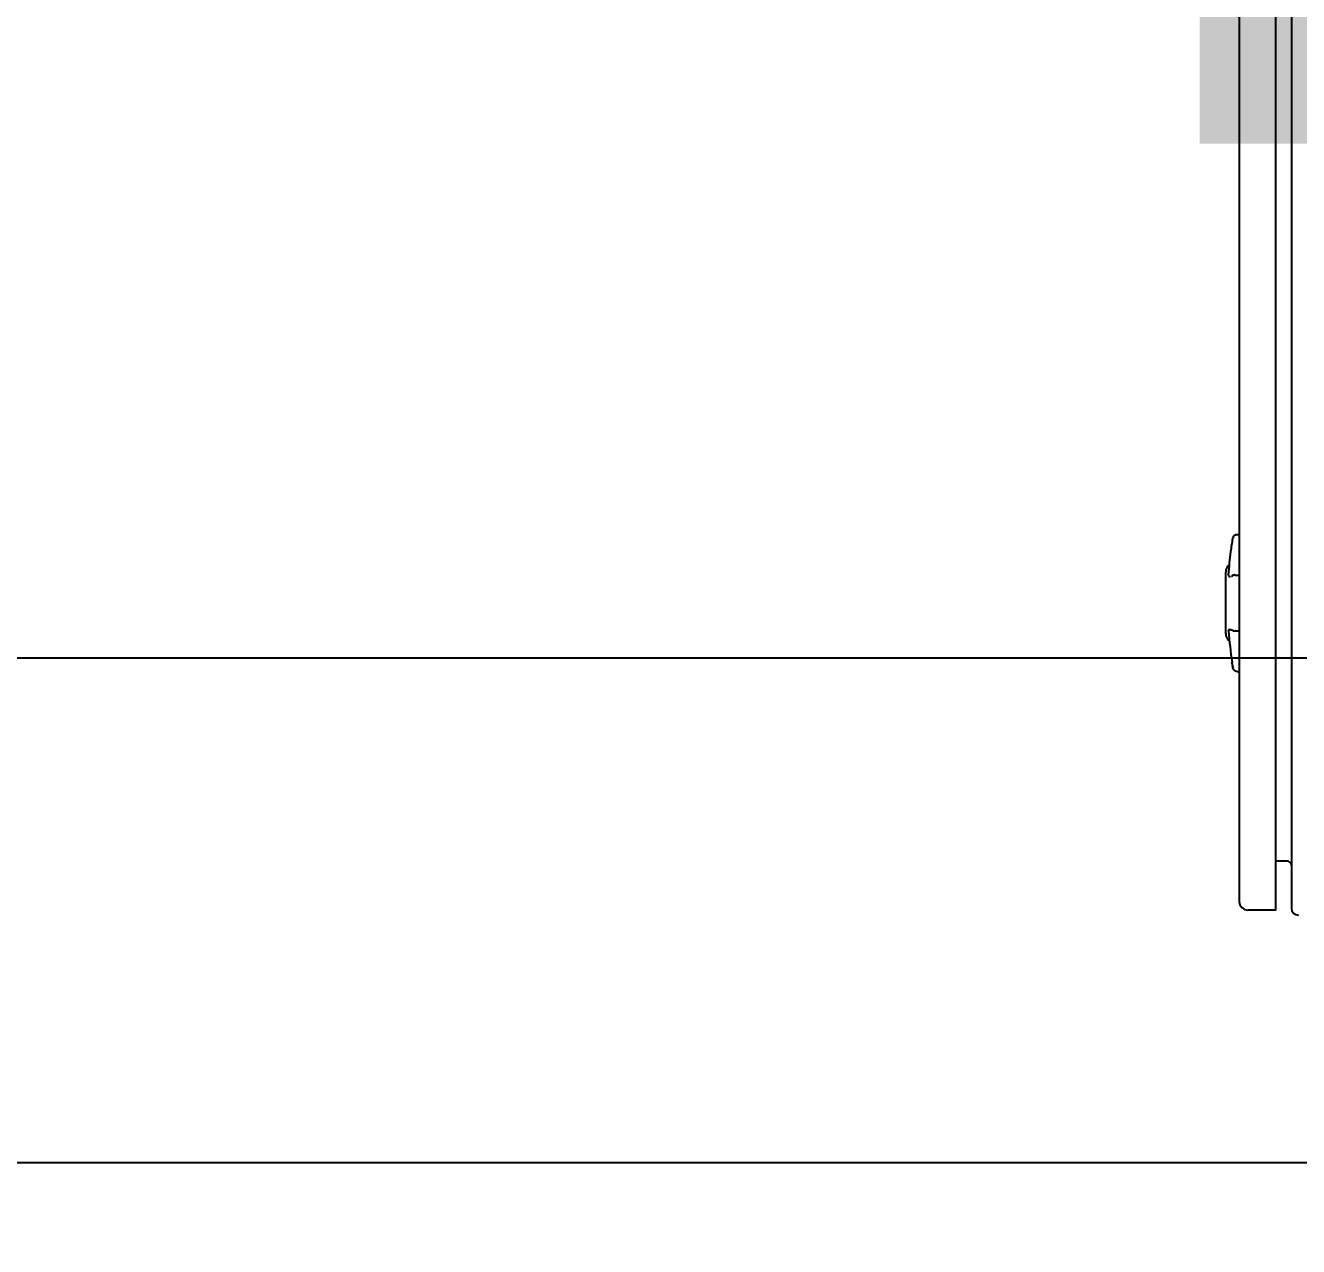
# Model space of a CAD drawing. Header units: feet. Extents: x -18 to 2540, y -48 to 1440.
# Drawn here: x 2216.148 to 2218.79, y 1385.366 to 1387.901 of the extents above; entities that cross this region are included whole.
import ezdxf
from ezdxf.enums import TextEntityAlignment as Align

# ---------------------------------------------------------------- set-up
doc = ezdxf.new("R2018")
doc.units = ezdxf.units.FT
doc.header["$MEASUREMENT"] = 0
doc.layers.add('E-EQPM-CAB', color=5, linetype='Continuous')
doc.layers.add('G-ANNO-TEXT', color=1, linetype='Continuous')
doc.styles.add('NEI-A', font='arial.ttf')

# ---------------------------------------------------------------- blocks, each defined once
blk = doc.blocks.new('DETAIL_TITLE')
at = {"style": 'NEI-A', "flags": 8}
blk.add_attdef('#', text='', height=0.25, dxfattribs=at).set_placement((0.5922, -0.5109), align=Align.MIDDLE_CENTER)
at = {"lineweight": 30, "flags": 104}
blk.add_attdef('DETAIL_TITLE', text='', height=0.25, dxfattribs=at).set_placement((0.9099, -0.5251), align=Align.BOTTOM_LEFT)
at = {"style": 'NEI-A'}
for tag, p in [('SCALE:', (0.9386, -0.7379)), ('1"_=_', (1.5474, -0.7379))]:
    blk.add_attdef(tag, text='', height=0.1094, dxfattribs=at).set_placement(p, align=Align.BOTTOM_LEFT)

msp = doc.modelspace()

# ---------------------------------------------------------------- linework, layer by layer
at = {"layer": 'E-EQPM-CAB', "lineweight": 25}
for points in [[(2218.685876, 1389.132348), (2218.74285, 1389.132348), (2218.74285, 1386.064272), (2218.685876, 1386.064272)], [(2218.776248, 1386.068201), (2218.776248, 1389.133658)], [(2218.668194, 1386.081953), (2218.668194, 1389.114667)], [(2218.668194, 1386.84357), (2218.662955, 1386.84357)], [(2218.63938, 1386.63794), (2218.63938, 1386.76564)], [(2218.659681, 1386.759746), (2218.668194, 1386.759746)], [(2218.668194, 1386.643179), (2218.659681, 1386.643179)], [(2218.653787, 1386.570488), (2218.653787, 1386.572453)], [(2218.654442, 1386.570488), (2218.654442, 1386.569833)], [(2218.654442, 1386.568524), (2218.654442, 1386.569178)], [(2218.662955, 1386.559355), (2218.668194, 1386.559355)], [(2218.767735, 1386.165777), (2218.74285, 1386.165777)]]:
    msp.add_lwpolyline(points, dxfattribs=at)
for points in [[(2218.645387, 1386.760517, -0.01458593), (2218.650217, 1386.808692, -0.00827406), (2218.654202, 1386.835877, -0.00044387), (2218.654383, 1386.836977, -0.02263976), (2218.654742, 1386.837755)], [(2218.655295, 1386.839521, -0.01120299), (2218.655464, 1386.839827, -0.012315), (2218.655657, 1386.84014)], [(2218.65598, 1386.840815, -0.01195952), (2218.656222, 1386.841135, -0.01247868), (2218.656476, 1386.841439, -0.01176618), (2218.656749, 1386.841735)], [(2218.657033, 1386.842015, -0.01154254), (2218.657331, 1386.84228, -0.01253908), (2218.657641, 1386.84253, -0.0119884), (2218.657964, 1386.842766, -0.01189237), (2218.658303, 1386.842989, -0.01196216), (2218.658644, 1386.84319, -0.01256006), (2218.658999, 1386.843377)], [(2218.661606, 1386.843547, -0.02061233), (2218.661844, 1386.843567, 0.00209684), (2218.661025, 1386.84351, -0.01174504), (2218.661306, 1386.843453)], [(2218.65321, 1386.573916, -0.0003347), (2218.652991, 1386.575333, -0.00047246), (2218.652678, 1386.57738)], [(2218.653787, 1386.574417), (2218.653132, 1386.575072), (2218.653132, 1386.575727, -0.00206344), (2218.652902, 1386.57602)]]:
    msp.add_lwpolyline(points, format="xyb", dxfattribs=at)
for points in [[(2218.660451, 1386.843275, -0.01161832), (2218.66081, 1386.843366, 0.01218425)], [(2218.658903, 1386.759734, -0.00815087), (2218.659167, 1386.759744, 0.00548483)]]:
    msp.add_lwpolyline(points, format="xyb", close=True, dxfattribs=at)
for centre, radius, start, end in [((2218.65577, 1386.838792), 0.0013, 154.212962, 158.120006), ((2218.665367, 1386.834351), 0.011667, 152.574911, 154.645261), ((2218.724169, 1386.810483), 0.074518, 157.702616, 158.218911), ((2218.65925, 1386.836728), 0.004148, 158.061416, 165.638397), ((2218.662021, 1386.835796), 0.007452, 144.155981, 147.118022), ((2218.662648, 1386.835372), 0.008209, 133.154603, 135.935716), ((2218.662708, 1386.835211), 0.008376, 113.651986, 116.282045), ((2218.662742, 1386.835758), 0.008489, 110.888822, 113.570284), ((2218.662692, 1386.835202), 0.008379, 108.206212, 110.809138), ((2218.661328, 1386.841186), 0.002384, 97.533557, 99.959898), ((2218.662628, 1386.833348), 0.010876, 89.991321, 92.485143), ((2218.659353, 1386.765968), 0.019973, 127.583078, 180.000186), ((2218.650264, 1386.759419), 0.00499, 183.177869, 184.767874), ((2218.652501, 1386.759389), 0.007229, 174.142546, 176.94935), ((2218.649773, 1386.759431), 0.004499, 184.732965, 186.410463), ((2218.647467, 1386.758656), 0.002186, 186.070966, 189.009486), ((2218.647997, 1386.759275), 0.002712, 188.626171, 191.28405), ((2218.647964, 1386.758708), 0.002684, 190.646545, 193.340274), ((2218.647666, 1386.758619), 0.002374, 192.921632, 195.785865), ((2218.648177, 1386.758952), 0.002932, 195.884001, 198.027104), ((2218.647613, 1386.758787), 0.002345, 200.942562, 203.854363), ((2218.648137, 1386.758733), 0.002858, 198.247769, 200.853628), ((2218.647385, 1386.758678), 0.002092, 203.638934, 206.765413), ((2218.647434, 1386.758678), 0.002136, 209.662751, 212.869888), ((2218.647133, 1386.758957), 0.001931, 219.866043, 222.991657), ((2218.646754, 1386.758617), 0.001423, 223.360808, 227.414409), ((2218.646964, 1386.758816), 0.001711, 226.759462, 230.192344), ((2218.648975, 1386.759418), 0.003046, 177.118665, 181.188534), ((2218.646955, 1386.758835), 0.001721, 234.141795, 237.665629), ((2218.646877, 1386.758698), 0.001563, 237.412172, 241.334975), ((2218.647797, 1386.758894), 0.001902, 207.027725, 209.820472), ((2218.646992, 1386.75893), 0.001822, 241.633891, 244.921389), ((2218.647764, 1386.758904), 0.001879, 213.186839, 216.168523), ((2218.647697, 1386.758862), 0.001801, 216.360638, 219.409248), ((2218.64755, 1386.758746), 0.001614, 230.479492, 234.01266), ((2218.647581, 1386.75881), 0.00234, 248.685855, 251.813667), ((2218.647489, 1386.758588), 0.001445, 244.85774, 248.910881), ((2218.647514, 1386.759199), 0.002067, 255.1293, 258.22697), ((2218.647578, 1386.760813), 0.003687, 261.008511, 263.175683), ((2218.647615, 1386.758933), 0.001814, 251.984694, 255.14434), ((2218.647581, 1386.759494), 0.002369, 258.095592, 260.896433), ((2218.647576, 1386.759559), 0.003087, 263.317904, 265.785917), ((2218.647551, 1386.760398), 0.003926, 265.659967, 267.782276), ((2218.647562, 1386.759952), 0.003481, 267.73543, 269.967844), ((2218.647563, 1386.762747), 0.005621, 269.936359, 271.43596), ((2218.647544, 1386.76191), 0.005438, 271.51866, 273.042654), ((2218.647629, 1386.763051), 0.005922, 273.001671, 274.570451), ((2218.647503, 1386.762749), 0.005625, 274.537478, 275.898173), ((2218.647687, 1386.762522), 0.005386, 277.10785, 278.680782), ((2218.647604, 1386.764321), 0.007192, 275.997294, 277.31561), ((2218.647017, 1386.765977), 0.009496, 278.587673, 279.658516), ((2218.646605, 1386.767397), 0.010958, 281.683205, 282.524551), ((2218.646402, 1386.767976), 0.011487, 282.549174, 283.442884), ((2218.647669, 1386.764066), 0.007585, 279.609015, 280.801739), ((2218.646562, 1386.770356), 0.013263, 280.794959, 281.56097), ((2218.64656, 1386.769314), 0.012231, 283.537571, 284.327748), ((2218.646449, 1386.76982), 0.013323, 284.311584, 285.141911), ((2218.645665, 1386.771026), 0.014544, 286.646092, 287.365363), ((2218.645723, 1386.771406), 0.014918, 286.021704, 286.735972), ((2218.646496, 1386.769412), 0.012997, 285.185983, 285.952768), ((2218.642121, 1386.782383), 0.026472, 288.128098, 288.514486), ((2218.64382, 1386.777118), 0.020833, 288.702646, 289.238284), ((2218.645376, 1386.773822), 0.017282, 287.332164, 287.990827), ((2218.646125, 1386.770364), 0.013803, 289.310576, 290.074678), ((2218.644551, 1386.775111), 0.019246, 289.957893, 290.546382), ((2218.641547, 1386.783617), 0.027653, 290.667137, 291.06704), ((2218.639996, 1386.787312), 0.032061, 291.205085, 291.573319), ((2218.645255, 1386.774039), 0.017382, 291.578347, 292.203128), ((2218.643667, 1386.777972), 0.021623, 292.662893, 293.18176), ((2218.644343, 1386.776601), 0.019845, 293.201131, 293.787006), ((2218.643609, 1386.777737), 0.021278, 293.847334, 294.368042), ((2218.642172, 1386.78125), 0.025324, 294.26259, 294.728471), ((2218.638512, 1386.787405), 0.03271, 296.457612, 296.920263), ((2218.663619, 1386.736827), 0.024588, 114.349496, 114.832968), ((2218.648864, 1386.767956), 0.010331, 295.766714, 296.513415), ((2218.658295, 1386.748365), 0.011181, 111.379885, 112.159754), ((2218.657993, 1386.749285), 0.010065, 111.882449, 112.787726), ((2218.660406, 1386.743555), 0.01704, 110.781153, 111.290311), ((2218.659471, 1386.745136), 0.014513, 110.157694, 110.796424), ((2218.658641, 1386.74813), 0.011376, 109.523768, 110.287741), ((2218.659497, 1386.745878), 0.014546, 108.383095, 109.02135), ((2218.6592, 1386.746685), 0.012925, 109.041752, 109.720948), ((2218.660928, 1386.740697), 0.019842, 106.597501, 107.074065), ((2218.660665, 1386.740765), 0.019074, 105.970051, 106.46022), ((2218.660111, 1386.743901), 0.015961, 107.133217, 107.664903), ((2218.659338, 1386.746995), 0.012747, 107.67414, 108.357309), ((2218.659213, 1386.745589), 0.01414, 104.037286, 104.695318), ((2218.658795, 1386.748335), 0.011335, 105.300893, 106.042871), ((2218.659201, 1386.747484), 0.01224, 104.567177, 105.273554), ((2218.659388, 1386.746397), 0.013933, 102.879531, 103.544076), ((2218.659436, 1386.747364), 0.012969, 103.40626, 104.089834), ((2218.660142, 1386.742583), 0.017245, 101.663159, 102.179996), ((2218.65932, 1386.745878), 0.013865, 100.243405, 100.91281), ((2218.658942, 1386.749665), 0.01004, 100.763816, 101.619503), ((2218.659154, 1386.746869), 0.012861, 98.941768, 99.634633), ((2218.659857, 1386.742383), 0.018056, 98.421335, 98.932506), ((2218.659756, 1386.746434), 0.013945, 99.568126, 100.240312), ((2218.659568, 1386.744084), 0.016331, 97.16685, 97.746128), ((2218.659503, 1386.744947), 0.014807, 96.417008, 97.024987), ((2218.659805, 1386.746488), 0.013899, 97.738531, 98.40953), ((2218.659403, 1386.746519), 0.013885, 95.799139, 96.430824), ((2218.659197, 1386.748027), 0.012367, 94.464686, 95.178309), ((2218.65965, 1386.747408), 0.012321, 95.082914, 95.862669), ((2218.659716, 1386.745491), 0.014244, 93.901586, 94.587777), ((2218.65015, 1386.644824), 0.004876, 179.051276, 180.189697), ((2218.646757, 1386.644983), 0.001474, 172.214691, 175.154251), ((2218.647342, 1386.645025), 0.002055, 170.86049, 173.322846), ((2218.647616, 1386.644767), 0.002362, 145.059672, 146.889671), ((2218.647461, 1386.644903), 0.002156, 139.504888, 141.536373), ((2218.646893, 1386.645481), 0.001619, 128.237955, 130.582444), ((2218.647598, 1386.644986), 0.001662, 173.581196, 176.342139), ((2218.646594, 1386.645925), 0.001084, 123.236413, 126.95475), ((2218.646829, 1386.645595), 0.001488, 121.222106, 123.820885), ((2218.646808, 1386.645652), 0.001429, 118.884552, 121.705862), ((2218.646687, 1386.645896), 0.001157, 116.118595, 119.447877), ((2218.646841, 1386.645628), 0.001466, 114.137887, 116.908531), ((2218.646887, 1386.645515), 0.001588, 111.337056, 113.988329), ((2218.64684, 1386.64568), 0.001417, 109.221429, 112.012834), ((2218.647519, 1386.644976), 0.002125, 104.499624, 106.755505), ((2218.647664, 1386.643705), 0.003413, 100.738726, 102.272543), ((2218.647546, 1386.644928), 0.002179, 98.465979, 100.529421), ((2218.647567, 1386.645454), 0.001654, 102.203235, 104.549417), ((2218.647501, 1386.644723), 0.002381, 95.550259, 97.362328), ((2218.647537, 1386.644556), 0.002551, 92.765989, 94.564913), ((2218.64735, 1386.63923), 0.007845, 80.841728, 81.687622), ((2218.647567, 1386.637165), 0.010107, 68.269415, 68.985734), ((2218.647636, 1386.636725), 0.010136, 67.572507, 68.294197), ((2218.647588, 1386.634463), 0.011787, 65.971619, 66.650567), ((2218.647488, 1386.634227), 0.01194, 63.477057, 64.44708), ((2218.639345, 1386.617174), 0.031013, 63.046546, 63.609804), ((2218.661463, 1386.662024), 0.018735, 245.573949, 246.735075), ((2218.657458, 1386.653515), 0.009039, 246.732588, 248.32076), ((2218.661285, 1386.66355), 0.019826, 250.123441, 250.596364), ((2218.659353, 1386.638267), 0.019973, 179.999814, 232.416922), ((2218.650893, 1386.644745), 0.005619, 180.890389, 181.945529), ((2218.652922, 1386.644405), 0.007634, 184.089725, 184.998568), ((2219.473804, 1386.701767), 0.830493, 183.998427, 188.509466), ((2218.660089, 1386.659278), 0.015872, 249.063076, 249.672367), ((2218.660321, 1386.661502), 0.017824, 251.313993, 251.814586), ((2218.657956, 1386.653634), 0.009436, 249.40461, 250.326958), ((2218.660492, 1386.660619), 0.016867, 250.677497, 251.194641), ((2218.659621, 1386.65803), 0.01479, 251.811245, 252.448995), ((2218.658437, 1386.654682), 0.010616, 252.905036, 253.762526), ((2218.660643, 1386.661342), 0.017601, 252.530995, 253.040982), ((2218.660425, 1386.661901), 0.018208, 254.81836, 255.318197), ((2218.658951, 1386.657001), 0.013116, 256.137559, 256.818549), ((2218.660414, 1386.662149), 0.018446, 255.548685, 256.048652), ((2218.659661, 1386.657367), 0.013484, 253.536771, 254.204374), ((2218.660737, 1386.66119), 0.017456, 254.222161, 254.731944), ((2218.65953, 1386.657793), 0.013905, 256.622852, 257.288303), ((2218.660591, 1386.662504), 0.018734, 257.294932, 257.793695), ((2218.659071, 1386.655871), 0.012009, 258.440251, 259.158782), ((2218.659234, 1386.657174), 0.013331, 259.656357, 260.312302), ((2218.659621, 1386.656712), 0.012838, 257.788012, 258.482136), ((2218.659094, 1386.656264), 0.013065, 260.920107, 261.646472), ((2218.659425, 1386.655378), 0.011492, 258.937618, 259.73904), ((2218.659458, 1386.657996), 0.01417, 261.596065, 262.225537), ((2218.659727, 1386.657484), 0.013628, 260.274563, 260.950442), ((2218.66024, 1386.663999), 0.020223, 262.331755, 262.768489), ((2218.659218, 1386.656574), 0.012733, 264.124886, 264.827441), ((2218.659735, 1386.65685), 0.013001, 262.805622, 263.540811), ((2218.659351, 1386.657045), 0.013212, 264.698963, 265.389325), ((2218.65954, 1386.660583), 0.016755, 265.539615, 266.094378), ((2218.660369, 1386.662538), 0.018723, 263.572113, 264.07211), ((2218.659306, 1386.657113), 0.013278, 266.080055, 266.765803), ((2218.659343, 1386.657191), 0.013356, 266.785743, 267.469703), ((2218.659377, 1386.666829), 0.022996, 269.302752, 269.827012), ((2218.659347, 1386.649244), 0.00541, 268.108468, 269.314282), ((2218.638039, 1386.574656), 0.015012, 8.429002, 9.070787), ((2218.69877, 1386.585609), 0.046378, 188.393676, 188.764423), ((2218.640716, 1386.573022), 0.012445, 8.443411, 9.155521), ((2218.632207, 1386.571098), 0.021134, 8.721017, 9.26452), ((2218.683351, 1386.579328), 0.03056, 188.66324, 189.113327), ((2218.647798, 1386.573828), 0.005562, 8.50711, 9.556142), ((2218.644187, 1386.572554), 0.009303, 8.391761, 9.215341), ((2218.677901, 1386.576688), 0.024529, 188.603218, 189.107796), ((2218.645734, 1386.56828), 0.008122, 8.750645, 9.626413), ((2218.674279, 1386.57115), 0.020671, 189.059535, 189.606089), ((2218.648892, 1386.56836), 0.005174, 8.729144, 9.827188), ((2218.6645, 1386.570185), 0.010482, 188.729975, 189.50219), ((2218.662629, 1386.564387), 0.004376, 267.900833, 269.173831), ((2218.662632, 1386.569677), 0.009667, 269.158907, 270.015587), ((2218.767407, 1386.157591), 0.008186, 0.000701, 89.999299), ((2218.685548, 1386.082281), 0.018009, 180.000388, 269.999612), ((2218.790328, 1386.068529), 0.014735, 180.000251, 269.999749)]:
    msp.add_arc(centre, radius, start, end, dxfattribs=at)
for points in [[(2218.645309, 1386.759111), (2218.645307, 1386.759197), (2218.645305, 1386.759283), (2218.645303, 1386.759369)], [(2218.645332, 1386.759723), (2218.64535, 1386.759988), (2218.645369, 1386.760253), (2218.645387, 1386.760517)], [(2218.651597, 1386.758069), (2218.651536, 1386.758044), (2218.651476, 1386.758019), (2218.651416, 1386.757995)], [(2218.652499, 1386.758089), (2218.652441, 1386.758062), (2218.652383, 1386.758035), (2218.652324, 1386.758008)], [(2218.652858, 1386.758597), (2218.652854, 1386.758596), (2218.65285, 1386.758594), (2218.652846, 1386.758592)], [(2218.653285, 1386.758751), (2218.653144, 1386.758683), (2218.653004, 1386.758616), (2218.652863, 1386.758549)], [(2218.653551, 1386.75841), (2218.65364, 1386.758448), (2218.653729, 1386.758486), (2218.653818, 1386.758524)], [(2218.653788, 1386.759253), (2218.653822, 1386.759268), (2218.653855, 1386.759283), (2218.653889, 1386.759297)], [(2218.654383, 1386.758357), (2218.654386, 1386.758359), (2218.654389, 1386.75836), (2218.654392, 1386.758361)], [(2218.656066, 1386.76003), (2218.656119, 1386.760042), (2218.656172, 1386.760054), (2218.656225, 1386.760065)], [(2218.658419, 1386.759796), (2218.658523, 1386.759802), (2218.658628, 1386.759807), (2218.658733, 1386.759813)], [(2218.645276, 1386.644981), (2218.645277, 1386.645012), (2218.645279, 1386.645042), (2218.64528, 1386.645072)], [(2218.645306, 1386.645254), (2218.64531, 1386.64528), (2218.645315, 1386.645306), (2218.645319, 1386.645332)], [(2218.645319, 1386.645332), (2218.645324, 1386.645358), (2218.645329, 1386.645383), (2218.645334, 1386.645408)], [(2218.64535, 1386.645404), (2218.645356, 1386.645426), (2218.645363, 1386.645448), (2218.645369, 1386.64547)], [(2218.645352, 1386.64549), (2218.645358, 1386.645517), (2218.645365, 1386.645545), (2218.645372, 1386.645572)], [(2218.645389, 1386.645534), (2218.645396, 1386.645557), (2218.645404, 1386.645578), (2218.645412, 1386.6456)], [(2218.645412, 1386.6456), (2218.645419, 1386.645622), (2218.645428, 1386.645643), (2218.645436, 1386.645664)], [(2218.645436, 1386.645664), (2218.645445, 1386.645687), (2218.645455, 1386.645709), (2218.645464, 1386.645732)], [(2218.645464, 1386.645732), (2218.645474, 1386.645755), (2218.645485, 1386.645777), (2218.645496, 1386.6458)], [(2218.645496, 1386.6458), (2218.645506, 1386.645822), (2218.645517, 1386.645845), (2218.645529, 1386.645867)], [(2218.645529, 1386.645867), (2218.64554, 1386.64589), (2218.645552, 1386.645911), (2218.645564, 1386.645933)], [(2218.645564, 1386.645933), (2218.645576, 1386.645954), (2218.645588, 1386.645975), (2218.6456, 1386.645996)], [(2218.6456, 1386.645996), (2218.645613, 1386.646017), (2218.645625, 1386.646037), (2218.645638, 1386.646057)], [(2218.64568, 1386.646119), (2218.645694, 1386.64614), (2218.645709, 1386.64616), (2218.645723, 1386.646179)], [(2218.645748, 1386.646623), (2218.645764, 1386.646639), (2218.645779, 1386.646654), (2218.645795, 1386.646669)], [(2218.645929, 1386.644863), (2218.645929, 1386.644888), (2218.64593, 1386.644913), (2218.64593, 1386.644937)], [(2218.645932, 1386.64497), (2218.645934, 1386.644994), (2218.645936, 1386.645018), (2218.645937, 1386.645042)], [(2218.645975, 1386.645276), (2218.64598, 1386.645298), (2218.645984, 1386.645319), (2218.645989, 1386.64534)], [(2218.646024, 1386.64547), (2218.64603, 1386.645492), (2218.646037, 1386.645513), (2218.646044, 1386.645534)], [(2218.64625, 1386.64579), (2218.646261, 1386.645805), (2218.646273, 1386.645821), (2218.646285, 1386.645836)], [(2218.64632, 1386.646533), (2218.646333, 1386.646549), (2218.646347, 1386.646564), (2218.646361, 1386.64658)], [(2218.646361, 1386.645925), (2218.646375, 1386.64594), (2218.646388, 1386.645954), (2218.646402, 1386.645968)], [(2218.646374, 1386.647018), (2218.646396, 1386.647025), (2218.646418, 1386.647032), (2218.64644, 1386.647039)], [(2218.64645, 1386.646014), (2218.646465, 1386.646028), (2218.64648, 1386.646042), (2218.646495, 1386.646055)], [(2218.646546, 1386.646752), (2218.646563, 1386.646765), (2218.64658, 1386.646778), (2218.646597, 1386.646791)], [(2218.647031, 1386.647068), (2218.647059, 1386.647072), (2218.647086, 1386.647076), (2218.647114, 1386.64708)], [(2218.647139, 1386.647087), (2218.647169, 1386.64709), (2218.6472, 1386.647093), (2218.64723, 1386.647095)], [(2218.647346, 1386.647102), (2218.647373, 1386.647104), (2218.647401, 1386.647105), (2218.647428, 1386.647106)], [(2218.647407, 1386.647106), (2218.647437, 1386.647107), (2218.647466, 1386.647107), (2218.647495, 1386.647108)], [(2218.647467, 1386.647108), (2218.6475, 1386.647108), (2218.647533, 1386.647108), (2218.647566, 1386.647108)], [(2218.647566, 1386.647108), (2218.647594, 1386.647108), (2218.647622, 1386.647108), (2218.647651, 1386.647107)], [(2218.647651, 1386.647107), (2218.647681, 1386.647107), (2218.647712, 1386.647106), (2218.647742, 1386.647105)], [(2218.647742, 1386.64645), (2218.647772, 1386.646449), (2218.647803, 1386.646448), (2218.647833, 1386.646446)], [(2218.647904, 1386.647099), (2218.647937, 1386.647097), (2218.647969, 1386.647095), (2218.648001, 1386.647093)], [(2218.648047, 1386.647091), (2218.648081, 1386.647089), (2218.648114, 1386.647086), (2218.648148, 1386.647084)], [(2218.648054, 1386.647084), (2218.648083, 1386.647081), (2218.648112, 1386.647078), (2218.648141, 1386.647074)], [(2218.648203, 1386.647081), (2218.64824, 1386.647078), (2218.648277, 1386.647075), (2218.648314, 1386.647071)], [(2218.648295, 1386.647065), (2218.648326, 1386.647062), (2218.648357, 1386.647058), (2218.648388, 1386.647054)], [(2218.64864, 1386.646369), (2218.64867, 1386.646364), (2218.6487, 1386.646359), (2218.64873, 1386.646354)], [(2218.648648, 1386.647036), (2218.648684, 1386.647031), (2218.648721, 1386.647026), (2218.648758, 1386.647021)], [(2218.648851, 1386.646827), (2218.648887, 1386.646819), (2218.648923, 1386.646811), (2218.648961, 1386.646802)], [(2218.648952, 1386.646335), (2218.648985, 1386.646329), (2218.649019, 1386.646323), (2218.649053, 1386.646317)], [(2218.64898, 1386.646895), (2218.649015, 1386.646888), (2218.649049, 1386.64688), (2218.649085, 1386.646873)], [(2218.649053, 1386.646972), (2218.649086, 1386.646966), (2218.649121, 1386.646959), (2218.649155, 1386.646952)], [(2218.649076, 1386.646775), (2218.649113, 1386.646766), (2218.649152, 1386.646757), (2218.649189, 1386.646748)], [(2218.649136, 1386.64689), (2218.649173, 1386.646883), (2218.64921, 1386.646875), (2218.649247, 1386.646868)], [(2218.649322, 1386.646836), (2218.649357, 1386.646828), (2218.649392, 1386.64682), (2218.649425, 1386.646811)], [(2218.649369, 1386.646806), (2218.649404, 1386.646797), (2218.64944, 1386.646788), (2218.649475, 1386.646779)], [(2218.649612, 1386.646576), (2218.649651, 1386.646566), (2218.64969, 1386.646555), (2218.649729, 1386.646544)], [(2218.649647, 1386.646673), (2218.649683, 1386.646663), (2218.649719, 1386.646654), (2218.649755, 1386.646644)], [(2218.649776, 1386.646449), (2218.649816, 1386.646437), (2218.649855, 1386.646426), (2218.649894, 1386.646415)], [(2218.649778, 1386.646585), (2218.649815, 1386.646574), (2218.649851, 1386.646563), (2218.649887, 1386.646551)], [(2218.650044, 1386.646563), (2218.650083, 1386.646551), (2218.650121, 1386.64654), (2218.650159, 1386.646528)], [(2218.650124, 1386.646566), (2218.65016, 1386.646556), (2218.650194, 1386.646546), (2218.650229, 1386.646536)], [(2218.650213, 1386.646401), (2218.650249, 1386.64639), (2218.650283, 1386.646379), (2218.650318, 1386.646368)], [(2218.650286, 1386.646043), (2218.650328, 1386.646029), (2218.650371, 1386.646015), (2218.650414, 1386.646)], [(2218.650322, 1386.646444), (2218.650355, 1386.646432), (2218.650389, 1386.646421), (2218.650422, 1386.64641)], [(2218.650422, 1386.64641), (2218.650455, 1386.646398), (2218.650489, 1386.646386), (2218.650522, 1386.646374)], [(2218.650614, 1386.64677), (2218.650655, 1386.646757), (2218.650695, 1386.646744), (2218.650736, 1386.646731)], [(2218.650673, 1386.646414), (2218.650715, 1386.646398), (2218.650758, 1386.646383), (2218.6508, 1386.646367)], [(2218.650927, 1386.646157), (2218.650962, 1386.646144), (2218.650997, 1386.646131), (2218.651032, 1386.646118)], [(2218.650964, 1386.645961), (2218.651006, 1386.645946), (2218.651049, 1386.645931), (2218.651091, 1386.645915)], [(2218.651026, 1386.646235), (2218.651065, 1386.64622), (2218.651103, 1386.646205), (2218.651141, 1386.646189)], [(2218.651494, 1386.646689), (2218.651533, 1386.646674), (2218.651572, 1386.646659), (2218.651611, 1386.646644)], [(2218.651549, 1386.645639), (2218.651584, 1386.645624), (2218.65162, 1386.645609), (2218.651655, 1386.645594)], [(2218.65159, 1386.645949), (2218.651632, 1386.645932), (2218.651675, 1386.645914), (2218.651718, 1386.645896)], [(2218.651737, 1386.645889), (2218.651771, 1386.645874), (2218.651806, 1386.64586), (2218.65184, 1386.645845)], [(2218.652136, 1386.646267), (2218.652177, 1386.646249), (2218.65222, 1386.64623), (2218.652262, 1386.646212)], [(2218.652352, 1386.646064), (2218.652386, 1386.646049), (2218.652421, 1386.646034), (2218.652456, 1386.646018)], [(2218.652456, 1386.645363), (2218.652492, 1386.645347), (2218.652529, 1386.64533), (2218.652566, 1386.645314)], [(2218.6525, 1386.645557), (2218.652541, 1386.645538), (2218.652581, 1386.64552), (2218.652622, 1386.645501)], [(2218.652708, 1386.645674), (2218.652748, 1386.645655), (2218.652787, 1386.645636), (2218.652827, 1386.645618)], [(2218.652896, 1386.646095), (2218.652934, 1386.646078), (2218.652971, 1386.646061), (2218.653008, 1386.646044)], [(2218.654588, 1386.644842), (2218.6545, 1386.644877), (2218.654411, 1386.644912), (2218.654323, 1386.644947)], [(2218.645234, 1386.644122), (2218.645231, 1386.644177), (2218.645228, 1386.644231), (2218.645226, 1386.644286)], [(2218.645274, 1386.644728), (2218.645274, 1386.644756), (2218.645274, 1386.644783), (2218.645274, 1386.644811)], [(2218.645275, 1386.644109), (2218.645275, 1386.644112), (2218.645275, 1386.644115), (2218.645274, 1386.644118)], [(2218.645279, 1386.644571), (2218.645278, 1386.644598), (2218.645277, 1386.644625), (2218.645276, 1386.644651)], [(2218.645283, 1386.643905), (2218.645281, 1386.643926), (2218.64528, 1386.643947), (2218.645279, 1386.643968)], [(2218.658665, 1386.643834), (2218.658661, 1386.643834), (2218.658658, 1386.643835), (2218.658654, 1386.643835)], [(2218.659566, 1386.644202), (2218.659461, 1386.644205), (2218.659355, 1386.644209), (2218.65925, 1386.644212)], [(2218.652406, 1386.578409), (2218.652385, 1386.578548), (2218.652365, 1386.578687), (2218.652344, 1386.578826)], [(2218.652672, 1386.576959), (2218.652664, 1386.577015), (2218.652655, 1386.577071), (2218.652647, 1386.577127)], [(2218.652738, 1386.577429), (2218.65273, 1386.577478), (2218.652723, 1386.577526), (2218.652715, 1386.577575)], [(2218.652835, 1386.573576), (2218.652826, 1386.57363), (2218.652818, 1386.573683), (2218.65281, 1386.573736)], [(2218.652864, 1386.577381), (2218.652853, 1386.57745), (2218.652843, 1386.57752), (2218.652832, 1386.577589)], [(2218.652921, 1386.575983), (2218.652917, 1386.576012), (2218.652912, 1386.57604), (2218.652908, 1386.576069)], [(2218.652982, 1386.57534), (2218.652979, 1386.575359), (2218.652976, 1386.575377), (2218.652973, 1386.575396)], [(2218.653165, 1386.570743), (2218.65316, 1386.570771), (2218.653156, 1386.570799), (2218.653151, 1386.570827)], [(2218.653192, 1386.576671), (2218.653186, 1386.576706), (2218.653181, 1386.57674), (2218.653176, 1386.576775)], [(2218.653228, 1386.574105), (2218.653217, 1386.574175), (2218.653206, 1386.574245), (2218.653195, 1386.574314)], [(2218.653218, 1386.575271), (2218.653215, 1386.575295), (2218.653211, 1386.575318), (2218.653208, 1386.575341)], [(2218.653325, 1386.573581), (2218.653316, 1386.573634), (2218.653308, 1386.573688), (2218.6533, 1386.573741)], [(2218.653401, 1386.571931), (2218.653398, 1386.571954), (2218.653394, 1386.571977), (2218.65339, 1386.572)], [(2218.653456, 1386.57661), (2218.653453, 1386.576634), (2218.653449, 1386.576658), (2218.653445, 1386.576683)], [(2218.653506, 1386.572973), (2218.653494, 1386.57305), (2218.653482, 1386.573128), (2218.65347, 1386.573205)], [(2218.653558, 1386.573196), (2218.653552, 1386.573236), (2218.653545, 1386.573277), (2218.653539, 1386.573317)], [(2218.653607, 1386.570915), (2218.653602, 1386.570945), (2218.653597, 1386.570976), (2218.653592, 1386.571006)], [(2218.653622, 1386.571409), (2218.653619, 1386.571424), (2218.653618, 1386.571438), (2218.653615, 1386.571453)], [(2218.65372, 1386.57239), (2218.653717, 1386.57241), (2218.653713, 1386.572429), (2218.65371, 1386.572449)], [(2218.65372, 1386.571142), (2218.653719, 1386.571151), (2218.653717, 1386.571161), (2218.653715, 1386.571171)], [(2218.653749, 1386.572707), (2218.653742, 1386.572749), (2218.653735, 1386.572791), (2218.653729, 1386.572833)], [(2218.653747, 1386.569246), (2218.653754, 1386.569197), (2218.653763, 1386.569148), (2218.65377, 1386.569099)], [(2218.65381, 1386.572721), (2218.653807, 1386.572738), (2218.653805, 1386.572755), (2218.653802, 1386.572772)], [(2218.653863, 1386.570043), (2218.653859, 1386.570072), (2218.653853, 1386.570102), (2218.653849, 1386.570131)], [(2218.653926, 1386.568661), (2218.653924, 1386.568675), (2218.653922, 1386.56869), (2218.653919, 1386.568705)], [(2218.653927, 1386.56822), (2218.653925, 1386.568233), (2218.653923, 1386.568246), (2218.653921, 1386.568259)], [(2218.653985, 1386.569423), (2218.653978, 1386.569464), (2218.653972, 1386.569506), (2218.653965, 1386.569547)], [(2218.65402, 1386.569987), (2218.654013, 1386.570033), (2218.654006, 1386.570078), (2218.653999, 1386.570124)], [(2218.654018, 1386.565774), (2218.654012, 1386.565795), (2218.654006, 1386.565817), (2218.654001, 1386.565838)], [(2218.654061, 1386.56709), (2218.654058, 1386.567109), (2218.654054, 1386.567128), (2218.654051, 1386.567147)], [(2218.654072, 1386.569618), (2218.654065, 1386.569657), (2218.654059, 1386.569696), (2218.654052, 1386.569735)], [(2218.654102, 1386.567416), (2218.654097, 1386.567442), (2218.654093, 1386.567467), (2218.654089, 1386.567493)], [(2218.65411, 1386.567367), (2218.654107, 1386.567381), (2218.654105, 1386.567395), (2218.654103, 1386.567409)], [(2218.654176, 1386.568551), (2218.654168, 1386.5686), (2218.65416, 1386.568649), (2218.654152, 1386.568698)], [(2218.654168, 1386.566967), (2218.654169, 1386.566954), (2218.654171, 1386.566941), (2218.654174, 1386.566928)], [(2218.654177, 1386.568011), (2218.654175, 1386.568023), (2218.654173, 1386.568034), (2218.654171, 1386.568045)], [(2218.654233, 1386.570386), (2218.654224, 1386.570444), (2218.654214, 1386.570501), (2218.654205, 1386.570558)], [(2218.654217, 1386.567386), (2218.654213, 1386.567409), (2218.654209, 1386.567432), (2218.654205, 1386.567455)], [(2218.654237, 1386.565731), (2218.654233, 1386.56575), (2218.654228, 1386.565768), (2218.654224, 1386.565787)], [(2218.654243, 1386.565651), (2218.654237, 1386.565671), (2218.654231, 1386.565691), (2218.654225, 1386.565712)], [(2218.654275, 1386.569057), (2218.654265, 1386.569114), (2218.654256, 1386.569171), (2218.654247, 1386.569229)], [(2218.65426, 1386.566138), (2218.654255, 1386.566156), (2218.654251, 1386.566175), (2218.654247, 1386.566193)], [(2218.654258, 1386.566292), (2218.654255, 1386.566307), (2218.654253, 1386.566321), (2218.654249, 1386.566336)], [(2218.654267, 1386.56643), (2218.654263, 1386.566455), (2218.654258, 1386.566479), (2218.654254, 1386.566504)], [(2218.65427, 1386.566928), (2218.654267, 1386.566944), (2218.654265, 1386.56696), (2218.654262, 1386.566975)], [(2218.654357, 1386.567552), (2218.654361, 1386.567533), (2218.654364, 1386.567514), (2218.654367, 1386.567495)], [(2218.654381, 1386.565901), (2218.654376, 1386.565922), (2218.654371, 1386.565942), (2218.654366, 1386.565963)], [(2218.654457, 1386.566715), (2218.654457, 1386.566717), (2218.654457, 1386.566718), (2218.654456, 1386.566719)], [(2218.654458, 1386.566705), (2218.654458, 1386.566707), (2218.654458, 1386.566708), (2218.654458, 1386.566709)], [(2218.654466, 1386.566606), (2218.654465, 1386.566614), (2218.654464, 1386.566621), (2218.654462, 1386.566628)], [(2218.654466, 1386.566608), (2218.654465, 1386.566612), (2218.654464, 1386.566616), (2218.654464, 1386.566619)], [(2218.654468, 1386.566007), (2218.654467, 1386.566011), (2218.654466, 1386.566015), (2218.654465, 1386.566019)], [(2218.654478, 1386.566694), (2218.65448, 1386.566685), (2218.654482, 1386.566676), (2218.654483, 1386.566667)], [(2218.654491, 1386.566949), (2218.65449, 1386.566956), (2218.654489, 1386.566963), (2218.654487, 1386.566971)], [(2218.654496, 1386.566391), (2218.654495, 1386.566396), (2218.654494, 1386.566402), (2218.654492, 1386.566407)], [(2218.654501, 1386.567619), (2218.654505, 1386.567596), (2218.654508, 1386.567573), (2218.654512, 1386.56755)], [(2218.654513, 1386.567029), (2218.654517, 1386.567011), (2218.654519, 1386.566993), (2218.654522, 1386.566975)], [(2218.654524, 1386.566643), (2218.654522, 1386.566657), (2218.654519, 1386.566672), (2218.654517, 1386.566686)], [(2218.654558, 1386.567575), (2218.654562, 1386.567551), (2218.654566, 1386.567527), (2218.65457, 1386.567503)], [(2218.654568, 1386.566232), (2218.654564, 1386.566249), (2218.654561, 1386.566267), (2218.654558, 1386.566284)], [(2218.654586, 1386.566435), (2218.654585, 1386.566443), (2218.654583, 1386.566452), (2218.654582, 1386.566461)], [(2218.654588, 1386.566698), (2218.65459, 1386.566687), (2218.654591, 1386.566676), (2218.654593, 1386.566665)], [(2218.654611, 1386.566539), (2218.654607, 1386.566556), (2218.654604, 1386.566573), (2218.654601, 1386.566591)], [(2218.654614, 1386.566845), (2218.654616, 1386.566829), (2218.654619, 1386.566813), (2218.654622, 1386.566797)], [(2218.654639, 1386.566205), (2218.654635, 1386.566225), (2218.654631, 1386.566244), (2218.654627, 1386.566264)], [(2218.654643, 1386.566059), (2218.654638, 1386.566076), (2218.654633, 1386.566093), (2218.654629, 1386.566111)], [(2218.65464, 1386.567177), (2218.654642, 1386.567166), (2218.654644, 1386.567154), (2218.654646, 1386.567142)], [(2218.654656, 1386.565838), (2218.65465, 1386.56586), (2218.654645, 1386.565881), (2218.65464, 1386.565903)], [(2218.654665, 1386.566785), (2218.654662, 1386.566799), (2218.654661, 1386.566812), (2218.654658, 1386.566826)], [(2218.654744, 1386.565626), (2218.654738, 1386.565644), (2218.654733, 1386.565662), (2218.654727, 1386.565679)], [(2218.654739, 1386.566045), (2218.654735, 1386.566058), (2218.654733, 1386.566071), (2218.65473, 1386.566083)], [(2218.654755, 1386.565954), (2218.654749, 1386.565975), (2218.654743, 1386.565996), (2218.654737, 1386.566017)], [(2218.65476, 1386.568582), (2218.654755, 1386.56861), (2218.654751, 1386.568639), (2218.654746, 1386.568667)], [(2218.654787, 1386.565942), (2218.654781, 1386.565961), (2218.654776, 1386.56598), (2218.65477, 1386.565998)], [(2218.65481, 1386.567209), (2218.654807, 1386.567226), (2218.654804, 1386.567242), (2218.654801, 1386.567259)], [(2218.654827, 1386.565616), (2218.65482, 1386.565636), (2218.654814, 1386.565657), (2218.654808, 1386.565678)], [(2218.65486, 1386.565613), (2218.654853, 1386.565634), (2218.654846, 1386.565655), (2218.65484, 1386.565676)], [(2218.654863, 1386.565713), (2218.654857, 1386.565731), (2218.654851, 1386.565749), (2218.654844, 1386.565767)], [(2218.654863, 1386.565959), (2218.654857, 1386.565978), (2218.654851, 1386.565997), (2218.654845, 1386.566016)], [(2218.65489, 1386.566703), (2218.654888, 1386.566714), (2218.654886, 1386.566726), (2218.654884, 1386.566737)], [(2218.654936, 1386.566888), (2218.654937, 1386.56688), (2218.654939, 1386.566873), (2218.65494, 1386.566866)], [(2218.654973, 1386.566322), (2218.65497, 1386.566337), (2218.654967, 1386.566352), (2218.654964, 1386.566367)], [(2218.65426, 1386.565345), (2218.654253, 1386.565365), (2218.654246, 1386.565386), (2218.654238, 1386.565406)], [(2218.654609, 1386.564331), (2218.6546, 1386.564351), (2218.654591, 1386.564372), (2218.654582, 1386.564392)], [(2218.654701, 1386.564131), (2218.654691, 1386.564151), (2218.654682, 1386.564172), (2218.654672, 1386.564192)], [(2218.654927, 1386.564028), (2218.654917, 1386.564046), (2218.654906, 1386.564065), (2218.654895, 1386.564083)], [(2218.65492, 1386.565438), (2218.654913, 1386.565458), (2218.654907, 1386.565477), (2218.6549, 1386.565497)], [(2218.654941, 1386.56538), (2218.654934, 1386.565399), (2218.654927, 1386.565419), (2218.65492, 1386.565438)], [(2218.654963, 1386.565322), (2218.654956, 1386.565341), (2218.654948, 1386.565361), (2218.654941, 1386.56538)], [(2218.654977, 1386.564883), (2218.654969, 1386.5649), (2218.654962, 1386.564918), (2218.654955, 1386.564935)], [(2218.654985, 1386.565263), (2218.654978, 1386.565283), (2218.65497, 1386.565302), (2218.654963, 1386.565322)], [(2218.655007, 1386.565206), (2218.655, 1386.565225), (2218.654992, 1386.565244), (2218.654985, 1386.565263)], [(2218.655051, 1386.564574), (2218.655043, 1386.564593), (2218.655035, 1386.564611), (2218.655028, 1386.56463)], [(2218.655053, 1386.565094), (2218.655044, 1386.565113), (2218.655037, 1386.565133), (2218.655029, 1386.565152)], [(2218.655076, 1386.564909), (2218.655068, 1386.564928), (2218.65506, 1386.564947), (2218.655053, 1386.564967)], [(2218.655119, 1386.56442), (2218.655111, 1386.564439), (2218.655102, 1386.564457), (2218.655094, 1386.564475)], [(2218.655144, 1386.564366), (2218.655136, 1386.564384), (2218.655127, 1386.564402), (2218.655119, 1386.56442)], [(2218.655182, 1386.564655), (2218.655173, 1386.564674), (2218.655165, 1386.564693), (2218.655157, 1386.564713)], [(2218.655215, 1386.564872), (2218.655207, 1386.564889), (2218.655198, 1386.564907), (2218.65519, 1386.564924)], [(2218.655243, 1386.564161), (2218.655234, 1386.56418), (2218.655225, 1386.564198), (2218.655215, 1386.564217)], [(2218.655272, 1386.564104), (2218.655262, 1386.564123), (2218.655253, 1386.564142), (2218.655243, 1386.564161)], [(2218.65532, 1386.564355), (2218.655311, 1386.564374), (2218.655302, 1386.564393), (2218.655293, 1386.564412)], [(2218.655372, 1386.564407), (2218.655362, 1386.564425), (2218.655353, 1386.564443), (2218.655344, 1386.56446)], [(2218.655404, 1386.563857), (2218.655394, 1386.563876), (2218.655384, 1386.563894), (2218.655374, 1386.563912)], [(2218.655456, 1386.564251), (2218.655445, 1386.564269), (2218.655436, 1386.564287), (2218.655426, 1386.564305)], [(2218.655461, 1386.563729), (2218.655449, 1386.563748), (2218.655438, 1386.563766), (2218.655426, 1386.563785)], [(2218.655459, 1386.563942), (2218.655448, 1386.563959), (2218.655438, 1386.563976), (2218.655428, 1386.563993)], [(2218.655457, 1386.56348), (2218.655448, 1386.563495), (2218.655438, 1386.56351), (2218.655428, 1386.563525)], [(2218.655475, 1386.564049), (2218.655465, 1386.564067), (2218.655456, 1386.564086), (2218.655446, 1386.564104)], [(2218.655487, 1386.563435), (2218.655477, 1386.56345), (2218.655467, 1386.563465), (2218.655457, 1386.56348)], [(2218.655505, 1386.563993), (2218.655495, 1386.564012), (2218.655485, 1386.56403), (2218.655475, 1386.564049)], [(2218.655519, 1386.564137), (2218.655509, 1386.564156), (2218.655498, 1386.564174), (2218.655488, 1386.564192)], [(2218.65555, 1386.564083), (2218.65554, 1386.564101), (2218.655529, 1386.564119), (2218.655519, 1386.564137)], [(2218.655579, 1386.56286), (2218.655565, 1386.562878), (2218.655551, 1386.562897), (2218.655537, 1386.562915)], [(2218.655594, 1386.56328), (2218.655582, 1386.563296), (2218.655571, 1386.563312), (2218.65556, 1386.563329)], [(2218.655616, 1386.563972), (2218.655605, 1386.563991), (2218.655594, 1386.564009), (2218.655582, 1386.564028)], [(2218.655679, 1386.563397), (2218.655667, 1386.563416), (2218.655653, 1386.563435), (2218.65564, 1386.563454)], [(2218.655677, 1386.563609), (2218.655667, 1386.563624), (2218.655656, 1386.563639), (2218.655646, 1386.563654)], [(2218.655683, 1386.563862), (2218.655673, 1386.563878), (2218.655663, 1386.563895), (2218.655653, 1386.563911)], [(2218.655739, 1386.563084), (2218.655727, 1386.5631), (2218.655715, 1386.563115), (2218.655703, 1386.563131)], [(2218.655753, 1386.563088), (2218.655739, 1386.563108), (2218.655725, 1386.563128), (2218.655713, 1386.563148)], [(2218.655908, 1386.563297), (2218.655897, 1386.563311), (2218.655887, 1386.563325), (2218.655876, 1386.563339)], [(2218.655996, 1386.563397), (2218.655983, 1386.563415), (2218.65597, 1386.563433), (2218.655958, 1386.563451)], [(2218.65603, 1386.562721), (2218.656015, 1386.562739), (2218.656, 1386.562757), (2218.655985, 1386.562775)], [(2218.656051, 1386.564021), (2218.656039, 1386.564041), (2218.656027, 1386.56406), (2218.656014, 1386.564079)], [(2218.656075, 1386.562669), (2218.65606, 1386.562686), (2218.656045, 1386.562704), (2218.65603, 1386.562721)], [(2218.656137, 1386.562365), (2218.656124, 1386.56238), (2218.656112, 1386.562395), (2218.656099, 1386.56241)], [(2218.656156, 1386.562964), (2218.656144, 1386.56298), (2218.656133, 1386.562997), (2218.656121, 1386.563013)], [(2218.656183, 1386.562145), (2218.656166, 1386.562163), (2218.656149, 1386.56218), (2218.656133, 1386.562198)], [(2218.656192, 1386.56357), (2218.65618, 1386.563586), (2218.656169, 1386.563602), (2218.656156, 1386.563619)], [(2218.656268, 1386.562451), (2218.656254, 1386.562466), (2218.656241, 1386.562481), (2218.656227, 1386.562496)], [(2218.656273, 1386.563032), (2218.656259, 1386.56305), (2218.656245, 1386.563068), (2218.656231, 1386.563087)], [(2218.656317, 1386.562978), (2218.656302, 1386.562996), (2218.656288, 1386.563014), (2218.656273, 1386.563032)], [(2218.656347, 1386.562041), (2218.656329, 1386.562058), (2218.656312, 1386.562076), (2218.656295, 1386.562094)], [(2218.656339, 1386.562543), (2218.656326, 1386.562559), (2218.656312, 1386.562574), (2218.656299, 1386.562589)], [(2218.656385, 1386.563325), (2218.656375, 1386.563338), (2218.656364, 1386.563351), (2218.656353, 1386.563365)], [(2218.656465, 1386.562175), (2218.656453, 1386.562188), (2218.65644, 1386.562202), (2218.656428, 1386.562215)], [(2218.656545, 1386.562717), (2218.656532, 1386.562733), (2218.656518, 1386.562748), (2218.656504, 1386.562764)], [(2218.656654, 1386.562175), (2218.656639, 1386.562191), (2218.656625, 1386.562207), (2218.65661, 1386.562223)], [(2218.656655, 1386.561833), (2218.65664, 1386.561847), (2218.656625, 1386.561861), (2218.65661, 1386.561875)], [(2218.656648, 1386.563191), (2218.656637, 1386.563204), (2218.656626, 1386.563218), (2218.656615, 1386.563232)], [(2218.656775, 1386.562379), (2218.656758, 1386.562396), (2218.656741, 1386.562413), (2218.656724, 1386.56243)], [(2218.656787, 1386.562237), (2218.656773, 1386.56225), (2218.656759, 1386.562263), (2218.656746, 1386.562277)], [(2218.656801, 1386.561702), (2218.656787, 1386.561714), (2218.656773, 1386.561727), (2218.656759, 1386.561739)], [(2218.656842, 1386.561667), (2218.656828, 1386.561678), (2218.656814, 1386.56169), (2218.656801, 1386.561702)], [(2218.656868, 1386.56238), (2218.656855, 1386.562393), (2218.656842, 1386.562405), (2218.656829, 1386.562418)], [(2218.656866, 1386.562541), (2218.656854, 1386.562553), (2218.656842, 1386.562565), (2218.65683, 1386.562578)], [(2218.65694, 1386.562439), (2218.656924, 1386.562453), (2218.656909, 1386.562468), (2218.656893, 1386.562482)], [(2218.656976, 1386.562274), (2218.65696, 1386.56229), (2218.656944, 1386.562305), (2218.656927, 1386.562321)], [(2218.656989, 1386.56173), (2218.656971, 1386.561746), (2218.656953, 1386.561761), (2218.656934, 1386.561777)], [(2218.657007, 1386.561871), (2218.656988, 1386.561887), (2218.656969, 1386.561903), (2218.65695, 1386.561919)], [(2218.657023, 1386.56223), (2218.657008, 1386.562244), (2218.656992, 1386.562259), (2218.656976, 1386.562274)], [(2218.65712, 1386.562141), (2218.657105, 1386.562154), (2218.657091, 1386.562167), (2218.657077, 1386.56218)], [(2218.657207, 1386.561907), (2218.657191, 1386.561922), (2218.657174, 1386.561937), (2218.657157, 1386.561952)], [(2218.657313, 1386.561131), (2218.657299, 1386.561142), (2218.657285, 1386.561152), (2218.657271, 1386.561163)], [(2218.657493, 1386.561487), (2218.657474, 1386.561502), (2218.657455, 1386.561516), (2218.657435, 1386.561531)], [(2218.657525, 1386.561151), (2218.65751, 1386.561161), (2218.657494, 1386.561171), (2218.657479, 1386.561182)], [(2218.65755, 1386.561778), (2218.657537, 1386.561788), (2218.657525, 1386.561798), (2218.657513, 1386.561808)], [(2218.657586, 1386.561748), (2218.657574, 1386.561758), (2218.657562, 1386.561768), (2218.65755, 1386.561778)], [(2218.657687, 1386.561179), (2218.657669, 1386.561192), (2218.65765, 1386.561206), (2218.657631, 1386.56122)], [(2218.65767, 1386.561682), (2218.657657, 1386.561692), (2218.657645, 1386.561702), (2218.657633, 1386.561711)], [(2218.657715, 1386.561981), (2218.657696, 1386.561997), (2218.657677, 1386.562012), (2218.657657, 1386.562028)], [(2218.657712, 1386.561817), (2218.657698, 1386.561827), (2218.657684, 1386.561837), (2218.65767, 1386.561847)], [(2218.657773, 1386.561936), (2218.657753, 1386.561951), (2218.657734, 1386.561966), (2218.657715, 1386.561981)], [(2218.657829, 1386.560945), (2218.657813, 1386.560955), (2218.657796, 1386.560966), (2218.65778, 1386.560976)], [(2218.657827, 1386.561566), (2218.657812, 1386.561577), (2218.657797, 1386.561588), (2218.657781, 1386.561599)], [(2218.657921, 1386.561502), (2218.657906, 1386.561512), (2218.657891, 1386.561522), (2218.657877, 1386.561532)], [(2218.657969, 1386.560844), (2218.65795, 1386.560857), (2218.657931, 1386.560869), (2218.657913, 1386.560881)], [(2218.657984, 1386.561455), (2218.657965, 1386.561468), (2218.657946, 1386.561481), (2218.657928, 1386.561494)], [(2218.658034, 1386.561111), (2218.658015, 1386.561123), (2218.657996, 1386.561135), (2218.657978, 1386.561148)], [(2218.65811, 1386.561195), (2218.658091, 1386.561208), (2218.658072, 1386.561221), (2218.658054, 1386.561234)], [(2218.658333, 1386.561053), (2218.658315, 1386.561064), (2218.658296, 1386.561075), (2218.658278, 1386.561087)], [(2218.658386, 1386.56102), (2218.658369, 1386.561031), (2218.658351, 1386.561042), (2218.658333, 1386.561053)], [(2218.65844, 1386.560987), (2218.658422, 1386.560998), (2218.658404, 1386.561009), (2218.658386, 1386.56102)], [(2218.658495, 1386.560955), (2218.658477, 1386.560965), (2218.658458, 1386.560976), (2218.65844, 1386.560987)], [(2218.658579, 1386.561129), (2218.65856, 1386.56114), (2218.658541, 1386.56115), (2218.658522, 1386.561161)], [(2218.658627, 1386.56075), (2218.658608, 1386.560761), (2218.658589, 1386.560772), (2218.65857, 1386.560783)], [(2218.658654, 1386.561039), (2218.658637, 1386.561049), (2218.658621, 1386.561058), (2218.658605, 1386.561067)], [(2218.658671, 1386.56068), (2218.658652, 1386.56069), (2218.658634, 1386.5607), (2218.658616, 1386.56071)], [(2218.658727, 1386.56065), (2218.658708, 1386.56066), (2218.65869, 1386.56067), (2218.658671, 1386.56068)], [(2218.658748, 1386.560566), (2218.658731, 1386.560573), (2218.658714, 1386.560581), (2218.658697, 1386.560589)], [(2218.658786, 1386.560752), (2218.658765, 1386.560762), (2218.658745, 1386.560773), (2218.658724, 1386.560783)], [(2218.658853, 1386.561376), (2218.658836, 1386.561385), (2218.65882, 1386.561395), (2218.658803, 1386.561404)], [(2218.658866, 1386.560926), (2218.65885, 1386.560934), (2218.658833, 1386.560943), (2218.658817, 1386.560951)], [(2218.658911, 1386.560862), (2218.658888, 1386.560873), (2218.658867, 1386.560884), (2218.658844, 1386.560895)], [(2218.65894, 1386.560986), (2218.658919, 1386.560996), (2218.658897, 1386.561006), (2218.658876, 1386.561017)], [(2218.658925, 1386.560723), (2218.65891, 1386.56073), (2218.658894, 1386.560738), (2218.658878, 1386.560746)], [(2218.659043, 1386.560876), (2218.659023, 1386.560885), (2218.659004, 1386.560894), (2218.658984, 1386.560902)], [(2218.659186, 1386.560497), (2218.65917, 1386.560504), (2218.659156, 1386.560512), (2218.659141, 1386.560519)], [(2218.659241, 1386.560794), (2218.659222, 1386.560802), (2218.659201, 1386.560811), (2218.659181, 1386.560819)], [(2218.659282, 1386.560894), (2218.659261, 1386.560904), (2218.659241, 1386.560913), (2218.65922, 1386.560923)], [(2218.659371, 1386.560686), (2218.659351, 1386.560694), (2218.659332, 1386.560703), (2218.659312, 1386.560711)], [(2218.659453, 1386.561198), (2218.659437, 1386.561205), (2218.65942, 1386.561213), (2218.659403, 1386.56122)], [(2218.659469, 1386.560644), (2218.659451, 1386.560652), (2218.659434, 1386.560659), (2218.659416, 1386.560666)], [(2218.65952, 1386.560623), (2218.659503, 1386.56063), (2218.659486, 1386.560637), (2218.659469, 1386.560644)], [(2218.659563, 1386.560447), (2218.659541, 1386.560454), (2218.65952, 1386.560463), (2218.659499, 1386.560471)], [(2218.659624, 1386.560581), (2218.659605, 1386.560589), (2218.659586, 1386.560596), (2218.659566, 1386.560604)], [(2218.659649, 1386.560303), (2218.659631, 1386.560309), (2218.659614, 1386.560315), (2218.659596, 1386.560322)], [(2218.659682, 1386.560558), (2218.659663, 1386.560566), (2218.659643, 1386.560574), (2218.659624, 1386.560581)], [(2218.659736, 1386.560291), (2218.659713, 1386.560299), (2218.659691, 1386.560307), (2218.659668, 1386.560315)], [(2218.659836, 1386.560842), (2218.659809, 1386.560851), (2218.659783, 1386.560859), (2218.659756, 1386.560868)], [(2218.659893, 1386.560481), (2218.659877, 1386.560486), (2218.659861, 1386.560492), (2218.659846, 1386.560497)], [(2218.659905, 1386.560218), (2218.659891, 1386.560222), (2218.659878, 1386.560226), (2218.659864, 1386.56023)], [(2218.660031, 1386.560227), (2218.660004, 1386.560236), (2218.659978, 1386.560245), (2218.659952, 1386.560254)], [(2218.660109, 1386.560133), (2218.660084, 1386.560141), (2218.660059, 1386.560149), (2218.660033, 1386.560157)], [(2218.660144, 1386.560175), (2218.660127, 1386.56018), (2218.660111, 1386.560185), (2218.660094, 1386.56019)], [(2218.660184, 1386.560193), (2218.660171, 1386.560198), (2218.660159, 1386.560202), (2218.660147, 1386.560206)], [(2218.66022, 1386.560182), (2218.660208, 1386.560186), (2218.660196, 1386.560189), (2218.660184, 1386.560193)], [(2218.660261, 1386.560333), (2218.660237, 1386.56034), (2218.660214, 1386.560346), (2218.66019, 1386.560353)], [(2218.660308, 1386.560215), (2218.660289, 1386.56022), (2218.66027, 1386.560224), (2218.660251, 1386.560229)], [(2218.66037, 1386.559692), (2218.660346, 1386.559698), (2218.660322, 1386.559703), (2218.660297, 1386.559709)], [(2218.660414, 1386.560292), (2218.660393, 1386.560297), (2218.660372, 1386.560303), (2218.660352, 1386.560308)], [(2218.66058, 1386.560459), (2218.66056, 1386.560465), (2218.660539, 1386.560471), (2218.660519, 1386.560476)], [(2218.660566, 1386.56009), (2218.660551, 1386.560093), (2218.660537, 1386.560096), (2218.660522, 1386.560099)], [(2218.66067, 1386.560352), (2218.660651, 1386.560357), (2218.660632, 1386.560362), (2218.660614, 1386.560367)], [(2218.660671, 1386.560164), (2218.660656, 1386.560168), (2218.660641, 1386.560172), (2218.660625, 1386.560176)], [(2218.660664, 1386.56007), (2218.660652, 1386.560072), (2218.660639, 1386.560075), (2218.660627, 1386.560077)], [(2218.660702, 1386.560063), (2218.660689, 1386.560065), (2218.660677, 1386.560068), (2218.660664, 1386.56007)], [(2218.660758, 1386.559727), (2218.66073, 1386.559732), (2218.660702, 1386.559738), (2218.660673, 1386.559744)], [(2218.660894, 1386.560278), (2218.660868, 1386.560283), (2218.660843, 1386.560289), (2218.660818, 1386.560295)], [(2218.66093, 1386.559718), (2218.660903, 1386.559724), (2218.660876, 1386.559729), (2218.660849, 1386.559734)], [(2218.660988, 1386.56011), (2218.660975, 1386.560113), (2218.660961, 1386.560116), (2218.660947, 1386.560118)], [(2218.66108, 1386.55946), (2218.661053, 1386.559464), (2218.661027, 1386.559468), (2218.661001, 1386.559471)], [(2218.661147, 1386.559645), (2218.661118, 1386.55965), (2218.661089, 1386.559655), (2218.66106, 1386.55966)], [(2218.661214, 1386.560069), (2218.661201, 1386.560071), (2218.661187, 1386.560073), (2218.661173, 1386.560076)], [(2218.661271, 1386.56005), (2218.661254, 1386.560052), (2218.661237, 1386.560054), (2218.66122, 1386.560056)], [(2218.661299, 1386.560051), (2218.661283, 1386.560053), (2218.661268, 1386.560055), (2218.661252, 1386.560057)], [(2218.661401, 1386.560036), (2218.661384, 1386.560038), (2218.661367, 1386.56004), (2218.661349, 1386.560042)], [(2218.661448, 1386.559613), (2218.661421, 1386.559617), (2218.661393, 1386.559622), (2218.661366, 1386.559627)], [(2218.661454, 1386.559377), (2218.661436, 1386.559378), (2218.661418, 1386.55938), (2218.661401, 1386.559382)], [(2218.661479, 1386.559413), (2218.661456, 1386.559415), (2218.661431, 1386.559418), (2218.661407, 1386.55942)], [(2218.661477, 1386.560072), (2218.661454, 1386.560074), (2218.661432, 1386.560077), (2218.661409, 1386.560079)], [(2218.661461, 1386.560047), (2218.661447, 1386.560049), (2218.661432, 1386.560051), (2218.661417, 1386.560053)], [(2218.661545, 1386.559468), (2218.661519, 1386.559472), (2218.661495, 1386.559475), (2218.66147, 1386.559478)], [(2218.661581, 1386.559396), (2218.661557, 1386.559398), (2218.661532, 1386.5594), (2218.661507, 1386.559402)], [(2218.661676, 1386.560019), (2218.661659, 1386.56002), (2218.661642, 1386.560021), (2218.661624, 1386.560023)], [(2218.661759, 1386.560016), (2218.661745, 1386.560016), (2218.661731, 1386.560017), (2218.661716, 1386.560018)], [(2218.661861, 1386.559383), (2218.661835, 1386.559384), (2218.66181, 1386.559386), (2218.661786, 1386.559388)], [(2218.662036, 1386.559368), (2218.662009, 1386.55937), (2218.661982, 1386.559371), (2218.661955, 1386.559372)]]:
    msp.add_open_spline(points, degree=3, dxfattribs=at)

# ---------------------------------------------------------------- block references
at = {"layer": 'G-ANNO-TEXT'}
ref = msp.add_blockref('DETAIL_TITLE', (2208.180532, 1399.787528), dxfattribs=dict(at, xscale=2.26283738676726, yscale=2.26283738676726, zscale=2.26283738676726))
lines = msp.add_mtext('{\\LSOLTEC GATEWAY (PLAN VIEW)}', dxfattribs={"layer": '0', "insert": (2210.23948, 1399.278077), "char_height": 10.57518883, "attachment_point": 1})
ref.add_attrib('DETAIL_TITLE', '', (2210.23948, 1399.278077)).embed_mtext(lines)
ref = msp.add_blockref('DETAIL_TITLE', (2007.117623, 1398.740013), dxfattribs=dict(at, xscale=2.26283738676726, yscale=2.26283738676726, zscale=2.26283738676726))
lines = msp.add_mtext('{\\LSCADA RACK DETAIL (PLAN VIEW)}', dxfattribs={"layer": '0', "insert": (2009.176571, 1398.230562), "char_height": 10.57518883, "attachment_point": 1})
ref.add_attrib('DETAIL_TITLE', '', (2009.176571, 1398.230562)).embed_mtext(lines)

doc.saveas('drawing.dxf')
